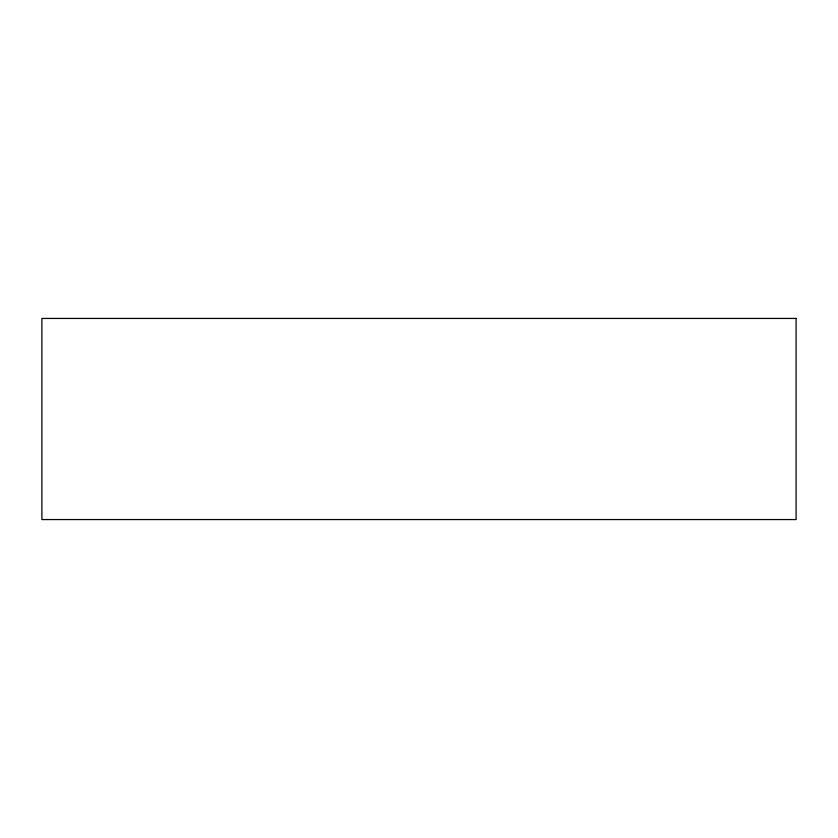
<?xml version="1.0" encoding="UTF-8"?>
<svg xmlns="http://www.w3.org/2000/svg" width="838" height="838" viewBox="0 0 838 838"><rect width="100%" height="100%" fill="white"/><g stroke="black" fill="none" stroke-linecap="round" stroke-linejoin="round"><path stroke-width="1.26" d="M796.1 318.44L41.9 318.44L41.9 519.56L796.1 519.56L796.1 318.44"/></g></svg>
